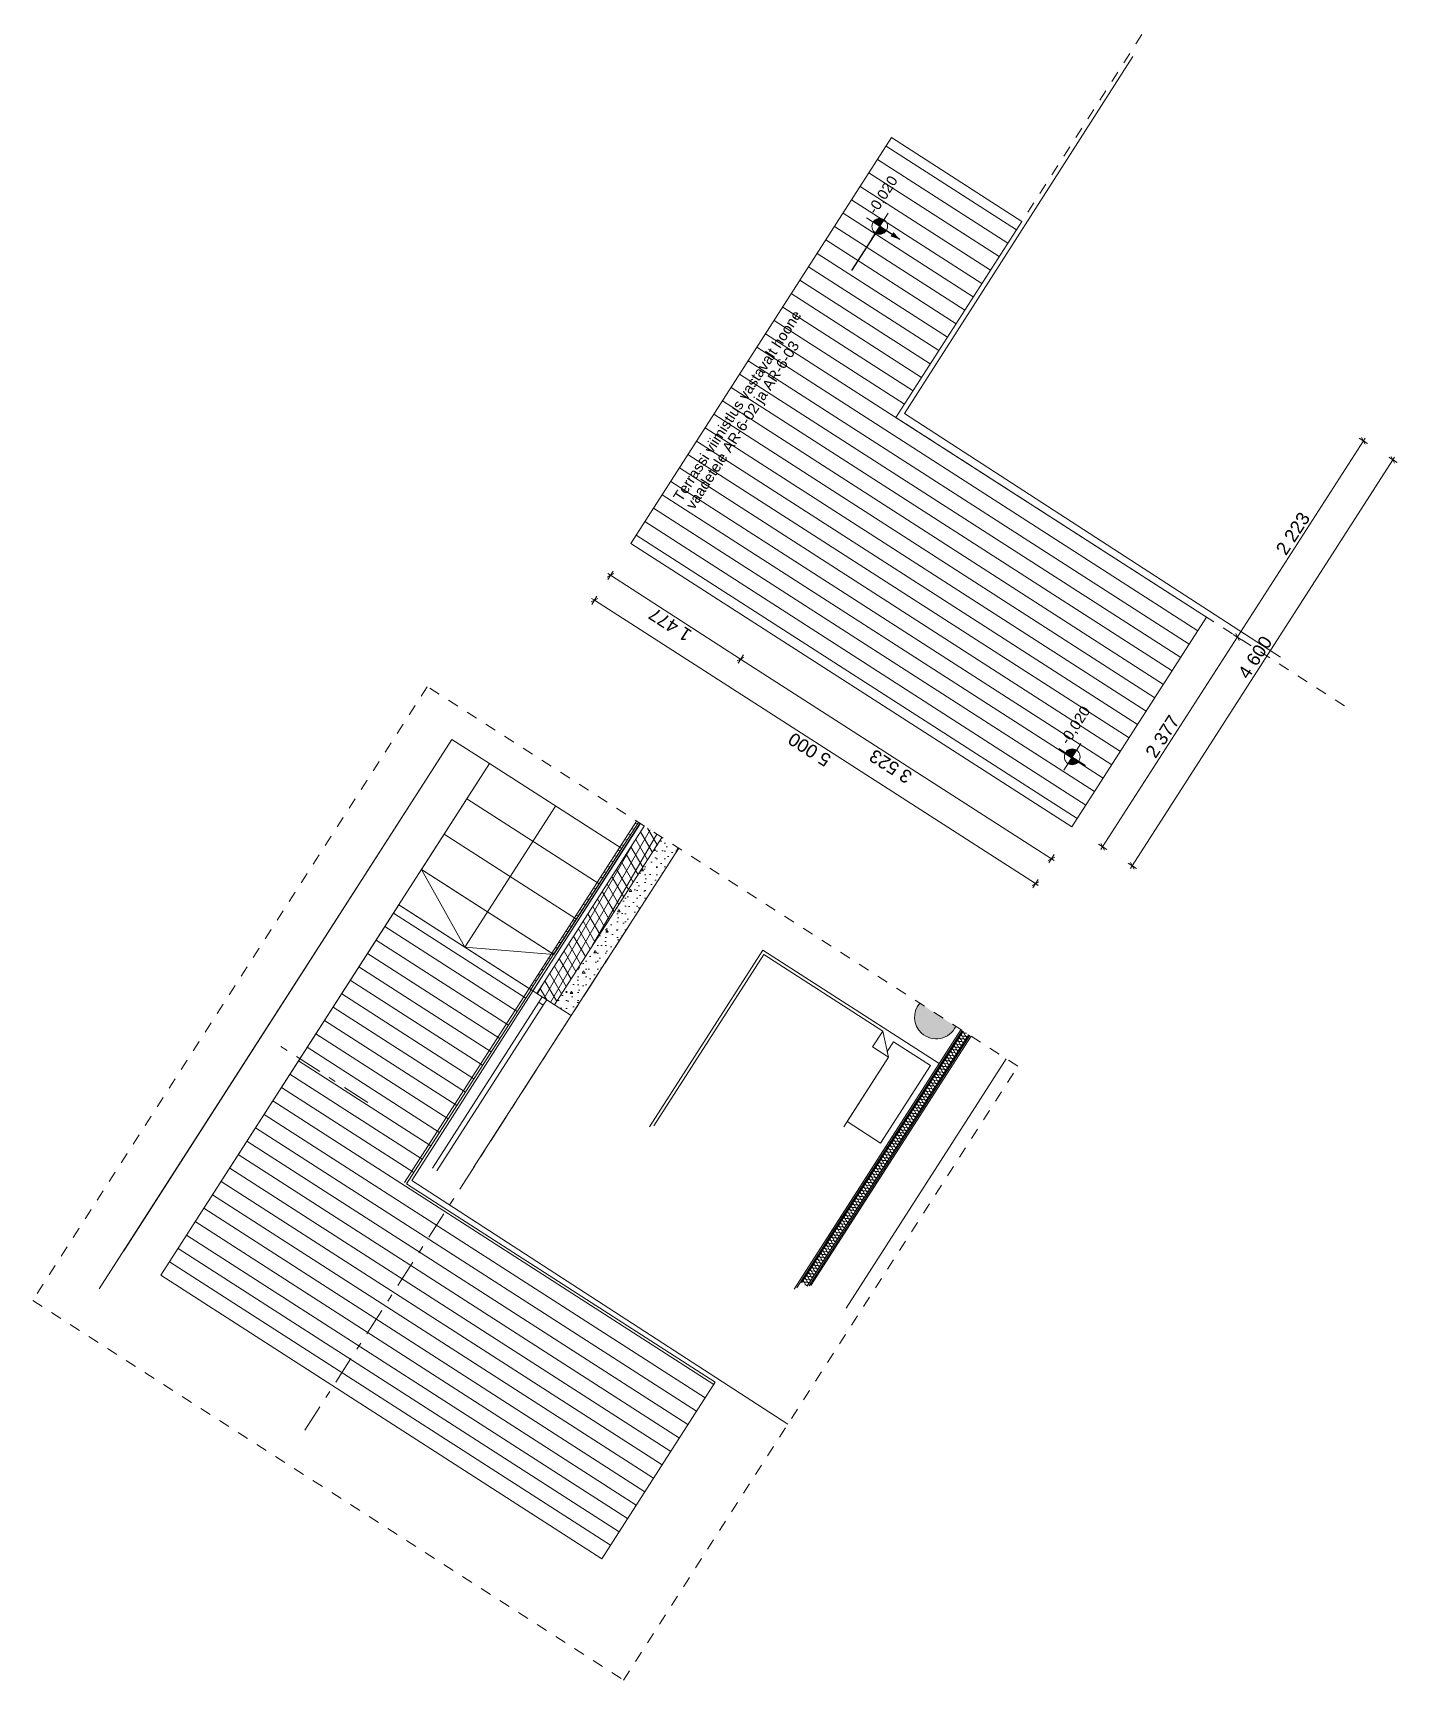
# Model space of a CAD drawing. Header units: millimetres. Extents: x -5013 to 7998, y -4792 to 10914.
import ezdxf

# ---------------------------------------------------------------- set-up
doc = ezdxf.new("R2010")
doc.units = ezdxf.units.MM
doc.header["$MEASUREMENT"] = 0
for name, pattern in [('Dashed', [211.666667, 105.833333, -105.833333]), ('Double Dashed', [546.805537, 264.583325, -105.833328, 70.555556, -105.833328]), ('Wipeout_Contour', [1000, 0, -1000])]:
    doc.linetypes.add(name, pattern=pattern)
for name, color, linetype, lineweight in [('0_Pen_No__1', 7, 'Continuous', 13), ('Dimensioning - General_Pen_No__1', 7, 'Continuous', 13), ('New_0_Pen_No__1', 7, 'Continuous', 13), ('New_0_Pen_No__2', 8, 'Continuous', 15), ('New_2D Drafting - General_Pen_No__1', 7, 'Continuous', 13), ('New_2D Drafting - General_Pen_No__19', 255, 'Continuous', 0), ('New_2D Drafting - General_Pen_No__2', 8, 'Continuous', 15), ('New_Dimensioning - General_Pen_No__1', 7, 'Continuous', 13), ('New_Interior - Furniture _Pen_No__1', 7, 'Continuous', 13), ('New_Structural - Bearing_Pen_No__1', 7, 'Continuous', 13), ('New_Structural - Bearing_Pen_No__101', 252, 'Continuous', 13), ('New_Structural - Bearing_Pen_No__19', 255, 'Continuous', 0)]:
    doc.layers.add(name, color=color, linetype=linetype, lineweight=lineweight)
doc.layers.add('Dimensioning - General', color=7, linetype='Continuous')
doc.layers.add('New_Structural - Bearing', color=7, linetype='Continuous')
for name, color, linetype, lineweight, true_color in [('New_Structural - Bearing_Pen_No__102', 7, 'Continuous', 13, 0xcccccc), ('New_Structural - Bearing_Pen_No__87', 7, 'Continuous', 20, 0x6a6a6a), ('New_Structural - Grid_Pen_No__61', 7, 'Continuous', 20, 0x6a6a6a)]:
    doc.layers.add(name, color=color, linetype=linetype, lineweight=lineweight, true_color=true_color)
doc.styles.add('GENERATED_STYLE_1', font='')
doc.styles.get('GENERATED_STYLE_1').set_extended_font_data('Arial')
doc.dimstyles.new('GENERATED_STYLE__1', dxfattribs={"dimtxt": 125, "dimasz": 47.5, "dimexe": 0.18, "dimexo": 0.0625, "dimgap": 0, "dimtad": 1, "dimdec": 0, "dimzin": 0, "dimdsep": 46, "dimtxsty": 'GENERATED_STYLE_1', "dimblk": 'ARROWHEAD_2', "dimblk1": 'ARROWHEAD_2', "dimblk2": 'ARROWHEAD_2', "dimcen": 0.09, "dimse1": 1, "dimse2": 1, "dimclrd": 7, "dimclre": 7, "dimclrt": 7, "dimadec": 0, "dimazin": 0, "dimtfac": 1, "dimtdec": 4, "dimtmove": 0, "dimatfit": 3, "dimfxl": 0, "dimtolj": 1, "dimtzin": 0, "dimarcsym": 0})
doc.dimstyles.new('GENERATED_STYLE__2', dxfattribs={"dimtxt": 0.18, "dimasz": 91.2, "dimexe": 0.18, "dimexo": 0.0625, "dimgap": 0, "dimtad": 0, "dimtih": 1, "dimtoh": 1, "dimdec": 4, "dimzin": 0, "dimdsep": 46, "dimcen": 0.09, "dimadec": 0, "dimazin": 0, "dimtfac": 1, "dimtdec": 4, "dimtmove": 0, "dimatfit": 3, "dimldrblk": 'ARROWHEAD_5', "dimfxl": 0, "dimtolj": 1, "dimtzin": 0, "dimarcsym": 0})

# ---------------------------------------------------------------- blocks, each defined once
blk = doc.blocks.new('*X1')
at = {"layer": 'New_Structural - Bearing_Pen_No__1', "color": 7, "linetype": 'Continuous', "lineweight": 13}
for p, q in [((3805, 1264), (3811, 1249)), ((3809, 1269), (3824, 1270)), ((3822, 1290), (3828, 1276)), ((3826, 1296), (3841, 1297)), ((3839, 1317), (3845, 1302)), ((3842, 1322), (3858, 1323)), ((3856, 1343), (3861, 1328)), ((3859, 1348), (3875, 1349)), ((3873, 1369), (3878, 1355)), ((3876, 1375), (3890, 1376)), ((3704, 1106), (3709, 1091)), ((3707, 1111), (3723, 1112)), ((3721, 1132), (3726, 1117)), ((3724, 1137), (3740, 1138)), ((3737, 1158), (3743, 1144)), ((3741, 1164), (3756, 1165)), ((3754, 1185), (3760, 1170)), ((3758, 1190), (3773, 1191)), ((3771, 1211), (3777, 1196)), ((3775, 1216), (3790, 1218)), ((3788, 1238), (3794, 1223)), ((3792, 1243), (3807, 1244)), ((3602, 948), (3607, 933)), ((3605, 953), (3621, 954)), ((3619, 974), (3624, 959)), ((3622, 979), (3638, 980)), ((3636, 1000), (3641, 986)), ((3639, 1006), (3655, 1007)), ((3653, 1027), (3658, 1012)), ((3656, 1032), (3672, 1033)), ((3670, 1053), (3675, 1038)), ((3673, 1058), (3689, 1059)), ((3687, 1079), (3692, 1065)), ((3690, 1085), (3706, 1086)), ((3500, 789), (3506, 775)), ((3504, 795), (3519, 796)), ((3517, 816), (3523, 801)), ((3521, 821), (3536, 822)), ((3534, 842), (3540, 827)), ((3538, 847), (3553, 849)), ((3551, 868), (3557, 854)), ((3555, 874), (3570, 875)), ((3568, 895), (3574, 880)), ((3571, 900), (3587, 901)), ((3585, 921), (3590, 907)), ((3588, 926), (3604, 928)), ((3399, 631), (3404, 617)), ((3402, 636), (3418, 638)), ((3416, 658), (3421, 643)), ((3419, 663), (3435, 664)), ((3433, 684), (3438, 669)), ((3436, 689), (3452, 690)), ((3450, 710), (3455, 696)), ((3453, 716), (3469, 717)), ((3466, 737), (3472, 722)), ((3470, 742), (3485, 743)), ((3483, 763), (3489, 748)), ((3487, 768), (3502, 769)), ((3297, 473), (3303, 458)), ((3300, 478), (3316, 479)), ((3314, 499), (3319, 485)), ((3317, 505), (3333, 506)), ((3331, 526), (3336, 511)), ((3334, 531), (3350, 532)), ((3348, 552), (3353, 537)), ((3351, 557), (3367, 559)), ((3365, 578), (3370, 564)), ((3368, 584), (3384, 585)), ((3382, 605), (3387, 590)), ((3385, 610), (3401, 611)), ((3195, 315), (3201, 300)), ((3199, 320), (3214, 321)), ((3212, 341), (3218, 327)), ((3216, 347), (3231, 348)), ((3229, 368), (3235, 353)), ((3233, 373), (3248, 374)), ((3246, 394), (3252, 379)), ((3250, 399), (3265, 400)), ((3263, 420), (3269, 406)), ((3267, 426), (3282, 427)), ((3280, 447), (3286, 432)), ((3284, 452), (3299, 453)), ((3097, 162), (3113, 163)), ((3111, 183), (3116, 168)), ((3114, 188), (3130, 189)), ((3128, 209), (3133, 195)), ((3131, 215), (3147, 216)), ((3145, 236), (3150, 221)), ((3148, 241), (3164, 242)), ((3162, 262), (3167, 247)), ((3165, 267), (3181, 269)), ((3179, 289), (3184, 274)), ((3182, 294), (3198, 295)), ((2996, 4), (3011, 5)), ((3009, 25), (3015, 10)), ((3013, 30), (3028, 31)), ((3026, 51), (3032, 37)), ((3029, 57), (3045, 58)), ((3043, 78), (3048, 63)), ((3046, 83), (3062, 84)), ((3060, 104), (3065, 89)), ((3063, 109), (3079, 110)), ((3077, 130), (3082, 116)), ((3080, 136), (3096, 137)), ((3094, 157), (3099, 142)), ((2894, -154), (2910, -153)), ((2908, -133), (2913, -148)), ((2911, -128), (2927, -127)), ((2924, -107), (2930, -122)), ((2928, -102), (2943, -101)), ((2941, -81), (2947, -95)), ((2945, -75), (2960, -74)), ((2958, -54), (2964, -69)), ((2962, -49), (2977, -48)), ((2975, -28), (2981, -43)), ((2979, -23), (2994, -21)), ((2992, -1), (2998, -16)), ((2792, -313), (2808, -311)), ((2806, -291), (2811, -306)), ((2809, -286), (2825, -285)), ((2823, -265), (2828, -280)), ((2826, -260), (2842, -259)), ((2840, -239), (2845, -253)), ((2843, -233), (2859, -232)), ((2857, -212), (2862, -227)), ((2860, -207), (2876, -206)), ((2874, -186), (2879, -201)), ((2877, -181), (2893, -180)), ((2891, -160), (2896, -174)), ((2691, -471), (2706, -470)), ((2704, -450), (2710, -464)), ((2708, -444), (2723, -443)), ((2721, -423), (2727, -438)), ((2725, -418), (2740, -417)), ((2738, -397), (2744, -412)), ((2742, -392), (2757, -390)), ((2755, -371), (2761, -385)), ((2759, -365), (2774, -364)), ((2772, -344), (2778, -359)), ((2775, -339), (2791, -338)), ((2789, -318), (2794, -332)), ((2589, -629), (2605, -628)), ((2603, -608), (2608, -622)), ((2606, -603), (2622, -601)), ((2620, -581), (2625, -596)), ((2623, -576), (2639, -575)), ((2637, -555), (2642, -570)), ((2640, -550), (2656, -549)), ((2653, -529), (2659, -543)), ((2657, -523), (2673, -522)), ((2670, -502), (2676, -517)), ((2674, -497), (2689, -496)), ((2687, -476), (2693, -491)), ((2501, -766), (2507, -781)), ((2504, -761), (2520, -760)), ((2518, -740), (2523, -754)), ((2521, -734), (2537, -733)), ((2535, -713), (2540, -728)), ((2538, -708), (2554, -707)), ((2552, -687), (2557, -702)), ((2555, -682), (2571, -680)), ((2569, -661), (2574, -675)), ((2572, -655), (2588, -654)), ((2586, -634), (2591, -649)), ((2399, -924), (2405, -939)), ((2403, -919), (2418, -918)), ((2416, -898), (2422, -912)), ((2420, -892), (2435, -891)), ((2433, -871), (2439, -886)), ((2437, -866), (2452, -865)), ((2450, -845), (2456, -860)), ((2454, -840), (2469, -839)), ((2467, -819), (2473, -833)), ((2471, -813), (2486, -812)), ((2484, -792), (2490, -807)), ((2488, -787), (2503, -786)), ((2349, -1003), (2354, -1018)), ((2351, -1023), (2351, -1023)), ((2352, -998), (2368, -997)), ((2366, -977), (2371, -992)), ((2369, -972), (2385, -970)), ((2383, -950), (2388, -965)), ((2386, -945), (2402, -944))]:
    blk.add_line(p, q, dxfattribs=at)
for centre, start, end in [((3791, 1258), 20.4103, 274.1501), ((3807, 1285), 20.4103, 274.1501), ((3824, 1311), 20.4103, 274.1501), ((3825, 1255), 327.2802, 94.1501), ((3841, 1338), 20.4103, 274.1501), ((3842, 1281), 200.4103, 327.2802), ((3842, 1281), 327.2802, 94.1501), ((3858, 1364), 20.4103, 274.1501), ((3859, 1307), 200.4103, 327.2802), ((3859, 1307), 327.2802, 94.1501), ((3875, 1390), 162.2068, 274.1501), ((3876, 1334), 200.4103, 327.2802), ((3876, 1334), 327.2802, 94.1501), ((3893, 1360), 200.4103, 327.2802), ((3893, 1360), 327.2802, 15.2182), ((3689, 1100), 20.4103, 274.1501), ((3706, 1127), 20.4103, 274.1501), ((3723, 1153), 20.4103, 274.1501), ((3724, 1096), 327.2802, 94.1501), ((3740, 1179), 20.4103, 274.1501), ((3741, 1123), 200.4103, 327.2802), ((3741, 1123), 327.2802, 94.1501), ((3757, 1206), 20.4103, 274.1501), ((3758, 1149), 200.4103, 327.2802), ((3758, 1149), 327.2802, 94.1501), ((3774, 1232), 20.4103, 274.1501), ((3775, 1176), 200.4103, 327.2802), ((3775, 1176), 327.2802, 94.1501), ((3791, 1202), 200.4103, 327.2802), ((3791, 1202), 327.2802, 94.1501), ((3808, 1228), 200.4103, 327.2802), ((3808, 1228), 327.2802, 94.1501), ((3825, 1255), 200.4103, 327.2802), ((3587, 942), 20.4103, 274.1501), ((3604, 968), 20.4103, 274.1501), ((3621, 995), 20.4103, 274.1501), ((3622, 938), 327.2802, 94.1501), ((3638, 1021), 20.4103, 274.1501), ((3639, 965), 200.4103, 327.2802), ((3639, 965), 327.2802, 94.1501), ((3655, 1048), 20.4103, 274.1501), ((3656, 991), 200.4103, 327.2802), ((3656, 991), 327.2802, 94.1501), ((3672, 1074), 20.4103, 274.1501), ((3673, 1017), 200.4103, 327.2802), ((3673, 1017), 327.2802, 94.1501), ((3690, 1044), 200.4103, 327.2802), ((3690, 1044), 327.2802, 94.1501), ((3707, 1070), 200.4103, 327.2802), ((3707, 1070), 327.2802, 94.1501), ((3724, 1096), 200.4103, 327.2802), ((3486, 784), 20.4103, 274.1501), ((3503, 810), 20.4103, 274.1501), ((3520, 837), 20.4103, 274.1501), ((3520, 780), 327.2802, 94.1501), ((3536, 863), 20.4103, 274.1501), ((3537, 807), 200.4103, 327.2802), ((3537, 807), 327.2802, 94.1501), ((3553, 889), 20.4103, 274.1501), ((3554, 833), 200.4103, 327.2802), ((3554, 833), 327.2802, 94.1501), ((3570, 916), 20.4103, 274.1501), ((3571, 859), 200.4103, 327.2802), ((3571, 859), 327.2802, 94.1501), ((3588, 886), 200.4103, 327.2802), ((3588, 886), 327.2802, 94.1501), ((3605, 912), 200.4103, 327.2802), ((3605, 912), 327.2802, 94.1501), ((3622, 938), 200.4103, 327.2802), ((3384, 626), 20.4103, 274.1501), ((3401, 652), 20.4103, 274.1501), ((3418, 678), 20.4103, 274.1501), ((3419, 622), 327.2802, 94.1501), ((3435, 705), 20.4103, 274.1501), ((3436, 648), 200.4103, 327.2802), ((3436, 648), 327.2802, 94.1501), ((3452, 731), 20.4103, 274.1501), ((3453, 675), 200.4103, 327.2802), ((3453, 675), 327.2802, 94.1501), ((3469, 758), 20.4103, 274.1501), ((3470, 701), 200.4103, 327.2802), ((3470, 701), 327.2802, 94.1501), ((3487, 727), 200.4103, 327.2802), ((3487, 727), 327.2802, 94.1501), ((3504, 754), 200.4103, 327.2802), ((3504, 754), 327.2802, 94.1501), ((3520, 780), 200.4103, 327.2802), ((3282, 468), 20.4103, 274.1501), ((3299, 494), 20.4103, 274.1501), ((3316, 520), 20.4103, 274.1501), ((3317, 464), 327.2802, 94.1501), ((3333, 547), 20.4103, 274.1501), ((3334, 490), 200.4103, 327.2802), ((3334, 490), 327.2802, 94.1501), ((3350, 573), 20.4103, 274.1501), ((3351, 517), 200.4103, 327.2802), ((3351, 517), 327.2802, 94.1501), ((3367, 599), 20.4103, 274.1501), ((3368, 543), 200.4103, 327.2802), ((3368, 543), 327.2802, 94.1501), ((3385, 569), 200.4103, 327.2802), ((3385, 569), 327.2802, 94.1501), ((3402, 596), 200.4103, 327.2802), ((3402, 596), 327.2802, 94.1501), ((3419, 622), 200.4103, 327.2802), ((3181, 309), 20.4103, 274.1501), ((3198, 336), 20.4103, 274.1501), ((3215, 362), 20.4103, 274.1501), ((3216, 306), 327.2802, 94.1501), ((3232, 388), 20.4103, 274.1501), ((3233, 332), 200.4103, 327.2802), ((3233, 332), 327.2802, 94.1501), ((3249, 415), 20.4103, 274.1501), ((3249, 358), 200.4103, 327.2802), ((3249, 358), 327.2802, 94.1501), ((3265, 441), 20.4103, 274.1501), ((3266, 385), 200.4103, 327.2802), ((3266, 385), 327.2802, 94.1501), ((3283, 411), 200.4103, 327.2802), ((3283, 411), 327.2802, 94.1501), ((3300, 437), 200.4103, 327.2802), ((3300, 437), 327.2802, 94.1501), ((3317, 464), 200.4103, 327.2802), ((3079, 151), 20.4103, 274.1501), ((3096, 178), 20.4103, 274.1501), ((3113, 204), 20.4103, 274.1501), ((3114, 147), 327.2802, 94.1501), ((3130, 230), 20.4103, 274.1501), ((3131, 174), 200.4103, 327.2802), ((3131, 174), 327.2802, 94.1501), ((3147, 257), 20.4103, 274.1501), ((3148, 200), 200.4103, 327.2802), ((3148, 200), 327.2802, 94.1501), ((3164, 283), 20.4103, 274.1501), ((3165, 227), 200.4103, 327.2802), ((3165, 227), 327.2802, 94.1501), ((3182, 253), 200.4103, 327.2802), ((3182, 253), 327.2802, 94.1501), ((3199, 279), 200.4103, 327.2802), ((3199, 279), 327.2802, 94.1501), ((3216, 306), 200.4103, 327.2802), ((2978, -7), 20.4103, 274.1501), ((2994, 19), 20.4103, 274.1501), ((3011, 46), 20.4103, 274.1501), ((3012, -11), 327.2802, 94.1501), ((3028, 72), 20.4103, 274.1501), ((3029, 16), 200.4103, 327.2802), ((3029, 16), 327.2802, 94.1501), ((3045, 99), 20.4103, 274.1501), ((3046, 42), 200.4103, 327.2802), ((3046, 42), 327.2802, 94.1501), ((3062, 125), 20.4103, 274.1501), ((3063, 68), 200.4103, 327.2802), ((3063, 68), 327.2802, 94.1501), ((3080, 95), 200.4103, 327.2802), ((3080, 95), 327.2802, 94.1501), ((3097, 121), 200.4103, 327.2802), ((3097, 121), 327.2802, 94.1501), ((3114, 147), 200.4103, 327.2802), ((2876, -165), 20.4103, 274.1501), ((2893, -139), 20.4103, 274.1501), ((2910, -112), 20.4103, 274.1501), ((2911, -169), 327.2802, 94.1501), ((2927, -86), 20.4103, 274.1501), ((2928, -142), 200.4103, 327.2802), ((2928, -142), 327.2802, 94.1501), ((2944, -60), 20.4103, 274.1501), ((2945, -116), 200.4103, 327.2802), ((2945, -116), 327.2802, 94.1501), ((2961, -33), 20.4103, 274.1501), ((2962, -90), 200.4103, 327.2802), ((2962, -90), 327.2802, 94.1501), ((2978, -63), 200.4103, 327.2802), ((2978, -63), 327.2802, 94.1501), ((2995, -37), 200.4103, 327.2802), ((2995, -37), 327.2802, 94.1501), ((3012, -11), 200.4103, 327.2802), ((2774, -323), 20.4103, 274.1501), ((2791, -297), 20.4103, 274.1501), ((2808, -271), 20.4103, 274.1501), ((2809, -327), 327.2802, 94.1501), ((2825, -244), 20.4103, 274.1501), ((2826, -301), 200.4103, 327.2802), ((2826, -301), 327.2802, 94.1501), ((2842, -218), 20.4103, 274.1501), ((2843, -274), 200.4103, 327.2802), ((2843, -274), 327.2802, 94.1501), ((2859, -191), 20.4103, 274.1501), ((2860, -248), 200.4103, 327.2802), ((2860, -248), 327.2802, 94.1501), ((2877, -222), 200.4103, 327.2802), ((2877, -222), 327.2802, 94.1501), ((2894, -195), 200.4103, 327.2802), ((2894, -195), 327.2802, 94.1501), ((2911, -169), 200.4103, 327.2802), ((2673, -481), 20.4103, 274.1501), ((2690, -455), 20.4103, 274.1501), ((2707, -429), 20.4103, 274.1501), ((2708, -485), 327.2802, 94.1501), ((2723, -402), 20.4103, 274.1501), ((2724, -459), 200.4103, 327.2802), ((2724, -459), 327.2802, 94.1501), ((2740, -376), 20.4103, 274.1501), ((2741, -432), 200.4103, 327.2802), ((2741, -432), 327.2802, 94.1501), ((2757, -350), 20.4103, 274.1501), ((2758, -406), 200.4103, 327.2802), ((2758, -406), 327.2802, 94.1501), ((2775, -380), 200.4103, 327.2802), ((2775, -380), 327.2802, 94.1501), ((2792, -353), 200.4103, 327.2802), ((2792, -353), 327.2802, 94.1501), ((2809, -327), 200.4103, 327.2802), ((2571, -640), 20.4103, 274.1501), ((2588, -613), 20.4103, 274.1501), ((2605, -587), 20.4103, 274.1501), ((2606, -643), 327.2802, 94.1501), ((2622, -561), 20.4103, 274.1501), ((2623, -617), 200.4103, 327.2802), ((2623, -617), 327.2802, 94.1501), ((2639, -534), 20.4103, 274.1501), ((2640, -591), 200.4103, 327.2802), ((2640, -591), 327.2802, 94.1501), ((2656, -508), 20.4103, 274.1501), ((2657, -564), 200.4103, 327.2802), ((2657, -564), 327.2802, 94.1501), ((2674, -538), 200.4103, 327.2802), ((2674, -538), 327.2802, 94.1501), ((2691, -512), 200.4103, 327.2802), ((2691, -512), 327.2802, 94.1501), ((2708, -485), 200.4103, 327.2802), ((2469, -798), 20.4103, 274.1501), ((2486, -771), 20.4103, 274.1501), ((2503, -745), 20.4103, 274.1501), ((2520, -719), 20.4103, 274.1501), ((2521, -775), 200.4103, 327.2802), ((2521, -775), 327.2802, 94.1501), ((2537, -692), 20.4103, 274.1501), ((2538, -749), 200.4103, 327.2802), ((2538, -749), 327.2802, 94.1501), ((2554, -666), 20.4103, 274.1501), ((2555, -722), 200.4103, 327.2802), ((2555, -722), 327.2802, 94.1501), ((2572, -696), 200.4103, 327.2802), ((2572, -696), 327.2802, 94.1501), ((2589, -670), 200.4103, 327.2802), ((2589, -670), 327.2802, 94.1501), ((2606, -643), 200.4103, 327.2802), ((2368, -956), 20.4103, 274.1501), ((2385, -930), 20.4103, 274.1501), ((2402, -903), 20.4103, 274.1501), ((2419, -877), 20.4103, 274.1501), ((2420, -933), 200.4103, 327.2802), ((2420, -933), 327.2802, 94.1501), ((2436, -850), 20.4103, 274.1501), ((2437, -907), 200.4103, 327.2802), ((2437, -907), 327.2802, 94.1501), ((2453, -824), 20.4103, 274.1501), ((2453, -881), 200.4103, 327.2802), ((2453, -881), 327.2802, 94.1501), ((2470, -854), 200.4103, 327.2802), ((2470, -854), 327.2802, 94.1501), ((2487, -828), 200.4103, 327.2802), ((2487, -828), 327.2802, 94.1501), ((2504, -802), 200.4103, 327.2802), ((2504, -802), 327.2802, 94.1501), ((2334, -1009), 20.4103, 158.9131), ((2351, -982), 20.4103, 274.1501), ((2352, -1039), 20.2544, 94.1501), ((2369, -1012), 200.4103, 327.2802), ((2369, -1012), 327.2802, 94.1501), ((2386, -986), 200.4103, 327.2802), ((2386, -986), 327.2802, 94.1501), ((2403, -960), 200.4103, 327.2802), ((2403, -960), 327.2802, 94.1501)]:
    blk.add_arc(centre, 15.7, start, end, dxfattribs=at)
blk = doc.blocks.new('*D2')
at = {"layer": 'Dimensioning - General_Pen_No__1', "color": 7, "linetype": 'Continuous', "lineweight": 13}
for p, q in [((1737, 4943), (495, 5742)), ((1705, 4927), (1769, 4960)), ((1763, 4983), (1712, 4904)), ((4701, 3039), (1737, 4943)), ((4669, 3023), (4733, 3056)), ((4727, 3079), (4676, 3000)), ((4727, 3023), (4701, 3039))]:
    blk.add_line(p, q, dxfattribs=at)
at = {"layer": 'Dimensioning - General_Pen_No__1', "color": 7, "lineweight": 13, "insert": (3386, 3855), "char_height": 125, "attachment_point": 7, "rotation": 147.2802, "style": 'GENERATED_STYLE_1'}
blk.add_mtext('\\A1;{\\pql;\\fArial|b0|i0|c0|p34;3\xa0523}', dxfattribs=at)
blk = doc.blocks.new('ARROWHEAD_2')
at = {"color": 0, "linetype": 'Continuous', "lineweight": 0}
for p, q in [((0, 0), (-1, 0)), ((-0.38, -0.66), (0.38, 0.66))]:
    blk.add_line(p, q, dxfattribs=at)
blk = doc.blocks.new('*D4')
at = {"layer": 'Dimensioning - General_Pen_No__1', "color": 7, "linetype": 'Continuous', "lineweight": 13}
for p, q in [((527, 5758), (463, 5725)), ((520, 5781), (469, 5702)), ((495, 5742), (469, 5758)), ((1737, 4943), (495, 5742)), ((1705, 4927), (1769, 4960))]:
    blk.add_line(p, q, dxfattribs=at)
at = {"layer": 'Dimensioning - General_Pen_No__1', "color": 7, "lineweight": 13, "insert": (1282, 5206), "char_height": 125, "attachment_point": 7, "rotation": 147.2802, "style": 'GENERATED_STYLE_1'}
blk.add_mtext('\\A1;{\\pql;\\fArial|b0|i0|c0|p34;1\xa0477}', dxfattribs=at)
blk = doc.blocks.new('*D5')
at = {"layer": 'Dimensioning - General_Pen_No__1', "color": 7, "linetype": 'Continuous', "lineweight": 13}
for p, q in [((6459, 5186), (6492, 5122)), ((5190, 3154), (6475, 5154)), ((5230, 3129), (5151, 3179)), ((5174, 3186), (5207, 3122)), ((5174, 3128), (5190, 3154))]:
    blk.add_line(p, q, dxfattribs=at)
at = {"layer": 'Dimensioning - General_Pen_No__1', "color": 7, "lineweight": 13, "insert": (5696, 3987), "char_height": 125, "attachment_point": 7, "rotation": 57.2802, "style": 'GENERATED_STYLE_1'}
blk.add_mtext('\\A1;{\\pql;\\fArial|b0|i0|c0|p34;2\xa0377}', dxfattribs=at)
blk = doc.blocks.new('*D6')
at = {"layer": 'Dimensioning - General_Pen_No__1', "color": 7, "linetype": 'Continuous', "lineweight": 13}
for p, q in [((6475, 5154), (7677, 7024)), ((7716, 6999), (7637, 7049)), ((7693, 6992), (7660, 7056)), ((7677, 7024), (7693, 7050)), ((6459, 5186), (6492, 5122)), ((5190, 3154), (6475, 5154)), ((6515, 5128), (6436, 5179))]:
    blk.add_line(p, q, dxfattribs=at)
at = {"layer": 'Dimensioning - General_Pen_No__1', "color": 7, "lineweight": 13, "insert": (6940, 5923), "char_height": 125, "attachment_point": 7, "rotation": 57.2802, "style": 'GENERATED_STYLE_1'}
blk.add_mtext('\\A1;{\\pql;\\fArial|b0|i0|c0|p34;2\xa0223}', dxfattribs=at)
blk = doc.blocks.new('*D7')
at = {"layer": 'Dimensioning - General_Pen_No__1', "color": 7, "linetype": 'Continuous', "lineweight": 13}
for p, q in [((374, 5521), (310, 5488)), ((342, 5504), (316, 5521)), ((367, 5544), (317, 5465)), ((4549, 2802), (342, 5504)), ((4574, 2841), (4523, 2762)), ((4517, 2785), (4581, 2818)), ((4574, 2785), (4549, 2802))]:
    blk.add_line(p, q, dxfattribs=at)
at = {"layer": 'Dimensioning - General_Pen_No__1', "color": 7, "lineweight": 13, "insert": (2612, 4016), "char_height": 125, "attachment_point": 7, "rotation": 147.2802, "style": 'GENERATED_STYLE_1'}
blk.add_mtext('\\A1;{\\pql;\\fArial|b0|i0|c0|p34;5\xa0000}', dxfattribs=at)
blk = doc.blocks.new('*D8')
at = {"layer": 'Dimensioning - General_Pen_No__1', "color": 7, "linetype": 'Continuous', "lineweight": 13}
for p, q in [((5472, 2973), (7959, 6843)), ((7998, 6818), (7919, 6868)), ((7975, 6811), (7942, 6875)), ((7959, 6843), (7975, 6869)), ((5512, 2948), (5433, 2998)), ((5456, 3005), (5489, 2941)), ((5456, 2947), (5472, 2973))]:
    blk.add_line(p, q, dxfattribs=at)
at = {"layer": 'Dimensioning - General_Pen_No__1', "color": 7, "lineweight": 13, "insert": (6579, 4742), "char_height": 125, "attachment_point": 7, "rotation": 57.2802, "style": 'GENERATED_STYLE_1'}
blk.add_mtext('\\A1;{\\pql;\\fArial|b0|i0|c0|p34;4\xa0600}', dxfattribs=at)
blk = doc.blocks.new('ARROWHEAD_5')
at = {"linetype": 'Continuous', "lineweight": 0}
blk.add_hatch(color=0, dxfattribs=at).paths.add_polyline_path([(-1, 0.2679), (0, 0), (-1, -0.2679)])
at = {"color": 0, "linetype": 'Continuous', "lineweight": 0}
blk.add_line((0, 0), (-1, 0), dxfattribs=at)

msp = doc.modelspace()

# ---------------------------------------------------------------- hatches: boundary and pattern name
at = {"layer": 'New_2D Drafting - General_Pen_No__19', "linetype": 'Continuous', "lineweight": 0}
msp.add_hatch(color=255, dxfattribs=at).paths.add_polyline_path([(3445.6, 1661.4, 0.40531), (3463.4, 1375.4, 0.5065129), (3788.7, 1441)])
at = {"layer": 'New_Dimensioning - General_Pen_No__1', "linetype": 'Continuous', "lineweight": 13}
for points in [[(3063.6, 9069.5), (3104.1, 9132.6), (3076.9, 9143.4), (3047.6, 9142.8), (3020.8, 9131.1), (3000.5, 9110.1)], [(3063.6, 9069.5), (3023, 9006.4), (3050.3, 8995.7), (3079.5, 8996.3), (3106.4, 9007.9), (3126.7, 9029)], [(4899.6, 4011.2), (4940.2, 4074.3), (4913, 4085), (4883.7, 4084.5), (4856.9, 4072.8), (4836.5, 4051.8)], [(4899.6, 4011.2), (4859.1, 3948.1), (4886.3, 3937.4), (4915.6, 3938), (4942.4, 3949.6), (4962.7, 3970.7)]]:
    msp.add_hatch(color=7, dxfattribs=at).paths.add_polyline_path(points)
at = {"layer": 'New_Structural - Bearing_Pen_No__1', "linetype": 'Continuous', "lineweight": 13}
h = msp.add_hatch(dxfattribs=at)
h.set_pattern_fill('Wood_0001', style=0, pattern_type=2)
h.set_pattern_definition([(10, (0, 0), (-7.81417, 44.31635), [])])
h.paths.add_polyline_path([(743.8, 3397.2), (-280.7, 1802.5), (-263.1, 1791.2), (761.5, 3385.9)])
h = msp.add_hatch(dxfattribs=at)
h.set_pattern_fill('Batt_Insulation_0001', style=0, pattern_type=2)
h.set_pattern_definition([(60, (0, 0), (-64.9519, 37.5), []), (120, (0, 0), (64.9519, 37.5), [])])
h.paths.add_polyline_path([(-206.7, 1754.9), (-38.4, 1646.8), (986.2, 3241.6), (817.9, 3349.7)])
h = msp.add_hatch(dxfattribs=at)
h.set_pattern_fill('Lightweight_Concrete_0001', style=0, pattern_type=2)
h.set_pattern_definition([(0, (0, 0), (0, 389.71), [24.375, -200.625]), (0, (112.5, 194.86), (0, 389.71), [24.375, -200.625]), (60, (0, 0), (-337.5, 194.856), [24.375, -200.625]), (60, (225, 0), (-337.5, 194.856), [24.375, -200.625]), (120, (24.37, 0), (337.5, 194.856), [24.375, -200.625]), (120, (249.38, 0), (337.5, 194.856), [24.375, -200.625]), (0, (0, 37.5), (0, 75), [0, -75, 0, -112.5]), (45, (37.5, 37.5), (-53.033, 53.033), [0, -56.25, 0, -93.75])])
h.paths.add_polyline_path([(-38.4, 1646.8), (121.4, 1544.1), (1146, 3138.9), (986.2, 3241.6)])
at = {"layer": 'New_Structural - Bearing_Pen_No__102', "linetype": 'Continuous', "lineweight": 13, "true_color": 0xcccccc}
h = msp.add_hatch(dxfattribs=at)
h.set_pattern_fill('Plank_Floor_0001', color=254, style=0, pattern_type=2)
h.set_pattern_definition([(327.2802, (1533.6, 5978.77), (81.8484, 128.0814), [])])
h.paths.add_polyline_path([(6181.2, 5342.7), (3217.2, 7246.9), (4418.8, 9117.2), (3176.2, 9915.6), (689.7, 6045.5), (4896.3, 3342.8)])
h = msp.add_hatch(dxfattribs=at)
h.set_pattern_fill('Plank_Floor_0001', color=254, style=0, pattern_type=2)
h.set_pattern_definition([(327.2802, (-3165.94, -1335.95), (81.8484, 128.0814), [])])
h.paths.add_polyline_path([(1494.1, -1952.7), (-1450.6, -60.8), (-261.4, 1790.1), (-1523.4, 2600.9), (-3793.6, -932.7), (413, -3635.3)])

# ---------------------------------------------------------------- linework, layer by layer
at = {"layer": 'New_0_Pen_No__1', "color": 7, "linetype": 'Dashed', "lineweight": 13}
for p, q in [((3217.2, 7246.9), (5573.1, 10913.9)), ((7496.5, 4497.9), (3217.2, 7246.9))]:
    msp.add_line(p, q, dxfattribs=at)
at = {"layer": 'New_2D Drafting - General_Pen_No__1', "color": 7, "linetype": 'Continuous', "lineweight": 13}
msp.add_line((2743.1, -1246.7), (4270.9, 1131.2), dxfattribs=at)
msp.add_lwpolyline([(3788.7, 1441, -0.5065129), (3463.4, 1375.4, -0.40531), (3445.6, 1661.4)], format="xyb", dxfattribs=at)
at = {"layer": 'New_Dimensioning - General_Pen_No__1', "color": 7, "linetype": 'Continuous', "lineweight": 13}
for p, q in [((3189.8, 8988.5), (2937.4, 9150.6)), ((2982.5, 8943.3), (3144.7, 9195.7)), ((5025.8, 3930.2), (4773.4, 4092.3)), ((4818.6, 3885), (4980.7, 4137.4))]:
    msp.add_line(p, q, dxfattribs=at)
for centre in [(3063.6, 9069.5), (4899.6, 4011.2)]:
    msp.add_circle(centre, 75, dxfattribs=at)
at = {"layer": 'New_Interior - Furniture _Pen_No__1', "color": 7, "linetype": 'Continuous', "lineweight": 13}
for p, q in [((867.1, 484.7), (1948.1, 2167.3)), ((1432.8, 1309.8), (1957.1, 2125.9)), ((1948.1, 2167.3), (3630.8, 1086.3)), ((1957.1, 2125.9), (3092.9, 1396.2)), ((908.5, 493.7), (1432.8, 1309.8)), ((3092.9, 1396.2), (2995.6, 1244.7)), ((3092.9, 1396.2), (3147.1, 1147.4)), ((3147.1, 1147.4), (2720.1, 482.8)), ((3147.1, 1147.4), (2995.6, 1244.7)), ((3630.8, 1086.3), (2549.7, -596.4))]:
    msp.add_line(p, q, dxfattribs=at)
msp.add_lwpolyline([(3147.1, 1147.4), (3135, 1202.7), (3194.5, 1295.2), (3547.9, 1068.2), (3072.2, 327.9), (2752.5, 533.3)], close=True, dxfattribs=at)
at = {"layer": 'New_Structural - Bearing_Pen_No__1', "color": 7, "linetype": 'Continuous', "lineweight": 13}
for p, q in [((761.5, 3385.9), (-263.1, 1791.2)), ((780, 3374), (-244.6, 1779.3)), ((817.9, 3349.7), (-206.7, 1754.9)), ((986.2, 3241.6), (-38.4, 1646.8)), ((-280.7, 1802.5), (-263.1, 1791.2)), ((-280.7, 1802.5), (-263.1, 1791.2)), ((-263.1, 1791.2), (-244.6, 1779.3)), ((-263.1, 1791.2), (-244.6, 1779.3)), ((-244.6, 1779.3), (-206.7, 1754.9)), ((-244.6, 1779.3), (-206.7, 1754.9)), ((-206.7, 1754.9), (-154.5, 1721.4)), ((-206.7, 1754.9), (-154.5, 1721.4)), ((-187, 1670.9), (-154.5, 1721.4)), ((-144.9, 1643.9), (-187, 1670.9)), ((-154.5, 1721.4), (-112.5, 1694.4)), ((-154.5, 1721.4), (-112.5, 1694.4)), ((-154.5, 1721.4), (-112.5, 1694.4)), ((-112.5, 1694.4), (-144.9, 1643.9)), ((-112.5, 1694.4), (-38.4, 1646.8)), ((-112.5, 1694.4), (-38.4, 1646.8)), ((-38.4, 1646.8), (121.4, 1544.1)), ((-38.4, 1646.8), (121.4, 1544.1)), ((3838.3, 1409.1), (2255.2, -1054.9)), ((3848.4, 1402.6), (2272.1, -1050.9)), ((3858.5, 1396.1), (2317.7, -1002)), ((2373.1, -1037.6), (3913.9, 1360.6)), ((2390.1, -1034.2), (3924.4, 1353.8)), ((2406.7, -1030.6), (3934.5, 1347.3))]:
    msp.add_line(p, q, dxfattribs=at)
for points in [[(743.8, 3397.2), (-280.7, 1802.5)], [(121.4, 1544.1), (1146, 3138.9)], [(3838.2, 1409.2), (2248.6, -1065)], [(2406.8, -1030.6), (3934.6, 1347.3)]]:
    msp.add_lwpolyline(points, dxfattribs=at)
at = {"layer": 'New_Structural - Bearing_Pen_No__101', "color": 252, "linetype": 'Continuous', "lineweight": 13}
for points in [[(6181.2, 5342.7), (3217.2, 7246.9), (4418.8, 9117.2), (3176.2, 9915.6), (689.7, 6045.5), (4896.3, 3342.8)], [(387.3, 2799.7), (603.5, 3136.2), (-658.5, 3947), (-874.7, 3610.5)], [(171, 2463.1), (387.3, 2799.7), (-874.7, 3610.5), (-1090.9, 3273.9)], [(-45.2, 2126.6), (171, 2463.1), (-1090.9, 3273.9), (-1307.2, 2937.4)], [(-280.7, 1802.5), (-64.5, 2139), (-1326.5, 2949.8), (-1542.7, 2613.3)], [(1494.1, -1952.7), (-1450.6, -60.8), (-261.4, 1790.1), (-1523.4, 2600.9), (-3793.6, -932.7), (413, -3635.3)]]:
    msp.add_lwpolyline(points, close=True, dxfattribs=at)
at = {"layer": 'New_Structural - Bearing_Pen_No__19', "color": 255, "linetype": 'Continuous', "lineweight": 0}
for points in [[(5476.4, 10690.8), (3300.2, 7285.4), (6887, 4961.3)], [(776.8, 3376), (-1399.3, -29.3), (2187.5, -2353.4)]]:
    msp.add_lwpolyline(points, dxfattribs=at)
at = {"layer": 'New_Structural - Bearing_Pen_No__87', "color": 251, "linetype": 'Continuous', "lineweight": 20, "true_color": 0x6a6a6a}
msp.add_lwpolyline([(4896.3, 3342.8), (689.7, 6045.5)], dxfattribs=at)

# ---------------------------------------------------------------- block references
at = {"layer": 'New_Structural - Bearing_Pen_No__1', "color": 7, "linetype": 'Continuous', "lineweight": 13}
msp.add_blockref('*X1', (0, 0), dxfattribs=at)

# ---------------------------------------------------------------- texts
at = {"layer": 'New_0_Pen_No__1', "color": 7, "linetype": 'Continuous', "lineweight": 13, "insert": (1315.8, 6344.6), "char_height": 100, "width": 2737.244, "attachment_point": 7, "rotation": 57.28022, "line_spacing_factor": 0.842563, "style": 'GENERATED_STYLE_1'}
msp.add_mtext('\\A1;{\\pql;\\fArial|b0|i0|c0|p34;Terrassi viimistlus vastavalt hoone vaadetele AR-6-02 ja AR-6-03}', dxfattribs=at)
at = {"layer": 'New_Dimensioning - General_Pen_No__1', "color": 7, "lineweight": 13, "char_height": 100, "attachment_point": 7, "rotation": 57.28022, "style": 'GENERATED_STYLE_1'}
for insert in [(3042.4, 9166.9), (4878.2, 4109.5)]:
    msp.add_mtext('\\A1;{\\pql;\\fArial|b0|i0|c0|p34;-0,020}', dxfattribs=dict(at, insert=insert))

# ---------------------------------------------------------------- dimensions: what is measured, and where the dimension line sits
at = {"layer": 'Dimensioning - General', "color": 7, "linetype": 'Continuous', "lineweight": 13}
for base, p1, p2, angle, picture, middle, turn in [((494.6, 5741.8), (4418.8, 9117.2), (689.7, 6045.5), 147.28022, '*D4', (1067.8, 5269.5), 147.28022), ((1737.2, 4943.4), (4896.3, 3342.8), (4418.8, 9117.2), 147.28022, '*D2', (3171.1, 3918.2), 147.28022), ((7676.9, 7024), (3217.2, 7246.9), (4418.8, 9117.2), 57.28022, '*D6', (7003, 6137), 57.28022), ((6475.3, 5153.7), (4896.3, 3342.8), (3217.2, 7246.9), 57.28022, '*D5', (5759.8, 4201.9), 57.28022), ((7958.5, 6843), (5190.5, 3153.9), (7676.9, 7024), 57.28022, '*D8', (6642.2, 4956.1), 57.28022), ((342, 5504.2), (4701.2, 3039.2), (494.6, 5741.8), 147.28022, '*D7', (2397.2, 4079.8), 147.28022)]:
    dim = msp.add_linear_dim(base=base, p1=p1, p2=p2, angle=angle, dimstyle='GENERATED_STYLE__1', dxfattribs=at)
    dim.commit()
    dim.dimension.update_dxf_attribs({"geometry": picture, "text_midpoint": middle, "dimtype": 160, "text_rotation": turn})

# ---------------------------------------------------------------- leaders
at = {"layer": 'New_0_Pen_No__2', "color": 8, "linetype": 'Continuous', "lineweight": 15, "annotation_type": 0, "has_hookline": 1, "hookline_direction": 1, "text_width": 2116.3, "horizontal_direction": (0.540531, 0.841324, 0)}
msp.add_leader([(3256.9, 8945.3), (3063.6, 9069.5), (2795.4, 8647.5)], dimstyle='GENERATED_STYLE__2', dxfattribs=at)

# ---------------------------------------------------------------- next in the draw order: wipeouts: each hides what was drawn before it
at = {"color": 254, "linetype": 'Wipeout_Contour', "lineweight": 0, "ltscale": 16416.984068}
msp.add_wipeout([(-3793.6, -932.7), (-658.5, 3947), (-1016.1, 4176.7), (-4151.2, -703)], dxfattribs=at).dxf.layer = 'New_Structural - Bearing'

# ---------------------------------------------------------------- next in the draw order: linework, layer by layer
at = {"layer": '0_Pen_No__1', "color": 7, "linetype": 'Dashed', "lineweight": 13}
msp.add_lwpolyline([(620.8, -4792), (4380.9, 1060.5), (-1252.7, 4680), (-5012.9, -1172.6)], close=True, dxfattribs=at)
at = {"layer": 'New_2D Drafting - General_Pen_No__2', "color": 8, "linetype": 'Continuous', "lineweight": 15}
for p, q in [((-27.5, 3541.6), (-892.4, 2195.5)), ((-892.4, 2195.5), (-1307.2, 2937.4)), ((-892.4, 2195.5), (-45.2, 2126.6))]:
    msp.add_line(p, q, dxfattribs=at)
at = {"layer": 'New_Structural - Bearing_Pen_No__1', "color": 7, "linetype": 'Continuous', "lineweight": 13}
for p, q in [((-280.7, 1802.5), (-1469.9, -48.4)), ((-1203.2, 89.3), (-187, 1670.9)), ((-144.9, 1643.9), (-1161.1, 62.2)), ((121.4, 1544.1), (-809.4, 95.4))]:
    msp.add_line(p, q, dxfattribs=at)
at = {"layer": 'New_Structural - Bearing_Pen_No__87', "color": 251, "linetype": 'Continuous', "lineweight": 20, "true_color": 0x6a6a6a}
for points in [[(-1016.1, 4176.7), (-4380.9, -1060.5)], [(-1016.1, 4176.7), (-658.5, 3947)], [(-3793.6, -932.7), (-658.5, 3947)]]:
    msp.add_lwpolyline(points, dxfattribs=at)
at = {"layer": 'New_Structural - Grid_Pen_No__61', "color": 251, "linetype": 'Double Dashed', "lineweight": 20, "true_color": 0x6a6a6a}
for p, q in [((-2419, -2410), (1146, 3138.9)), ((-1817.8, 715.9), (-2659.1, 1256.5))]:
    msp.add_line(p, q, dxfattribs=at)

doc.saveas('drawing.dxf')
